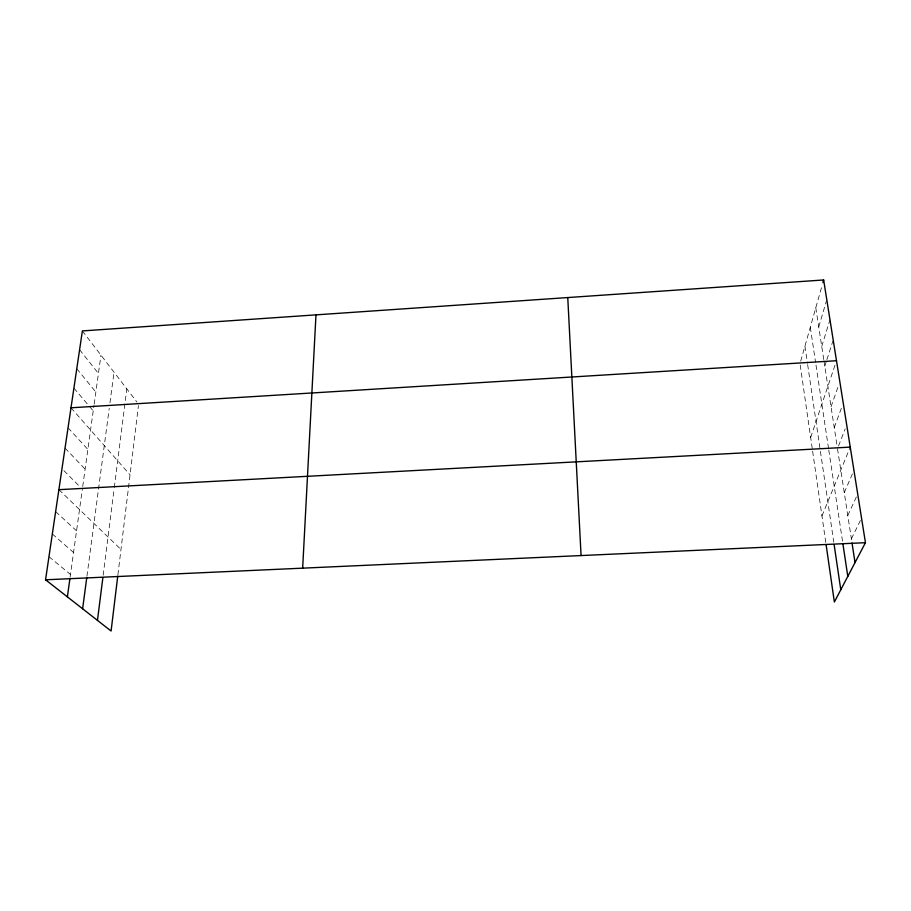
<?xml version="1.0" encoding="UTF-8"?>
<svg xmlns="http://www.w3.org/2000/svg" width="911" height="911" viewBox="0 0 911 911"><rect width="100%" height="100%" fill="white"/><g stroke="black" fill="none" stroke-linecap="round" stroke-linejoin="round"><path stroke-width="0.68" stroke-dasharray="4.55 3.42" d="M117.906 574.795L138.438 405.589M103.171 575.274L114.126 488.888M114.296 487.544L126.8 388.872M86.944 576.173L109.229 408.367M109.969 402.764L114.023 372.212M70.101 577.278L82.343 489.196M82.707 486.52L93.97 405.497M94.163 404.142L100.973 355.176M800.701 361.166L822.155 285.268M818.75 326.935L826.379 301.029M821.745 346.419L829.967 319.681M824.797 366.199L826.471 360.972M826.892 359.663L832.791 341.34M810.653 437.519L836.047 362.077M831.037 406.75L837.995 387.027M834.237 427.521L841.354 408.31M838.519 446.014L845.18 428.91M821.961 515.968L849.724 448.406M844.258 492.623L853.937 470.361M847.788 515.535L857.707 494.035M851.375 538.845L860.941 519.361M48.966 556.689L70.489 574.488M52.337 533.971L73.54 552.487M55.639 511.64L76.558 530.84M58.885 489.674L120.981 549.47M63.929 470.657L79.439 486.269M65.045 448.087L85.122 469.165M68.052 427.783L87.866 449.442M71.001 407.798L130.034 474.825M73.916 388.132L88.629 405.463M89.551 406.545L93.229 410.884M76.786 368.761L95.849 392.037M79.599 349.699L98.422 373.464M82.377 330.921L136.935 402.081M815.789 307.77L823.772 359.606M823.977 360.927L837.084 446.003M837.494 448.645L851.808 541.635M810.289 327.22L815.584 362.373M815.994 365.095L828.566 448.622M828.771 450L842.709 542.523M804.937 346.18L807.453 363.284M807.647 364.605L833.793 542.273M800.2 365.015L812.43 449.84M812.623 451.207L825.947 543.628"/><path stroke-width="1.37" d="M302.657 568.168L315.98 314.864M117.747 576.139L111.085 631.027L45.55 579.795L82.377 330.921L823.646 279.973L865.45 542.694L834.362 602.012L826.14 544.96M97.454 620.368L102.829 578.041M82.616 608.776L86.773 577.517M67.38 596.853L69.908 578.679M822.906 282.626L823.646 279.973M71.001 407.798L836.503 360.722M58.885 489.674L850.248 447.119M45.55 579.795L865.45 542.694M852.024 543.024L855.03 562.565M842.903 543.867L847.799 576.378M834.191 544.994L840.785 589.759M567.758 297.567L581.07 555.562"/></g></svg>
